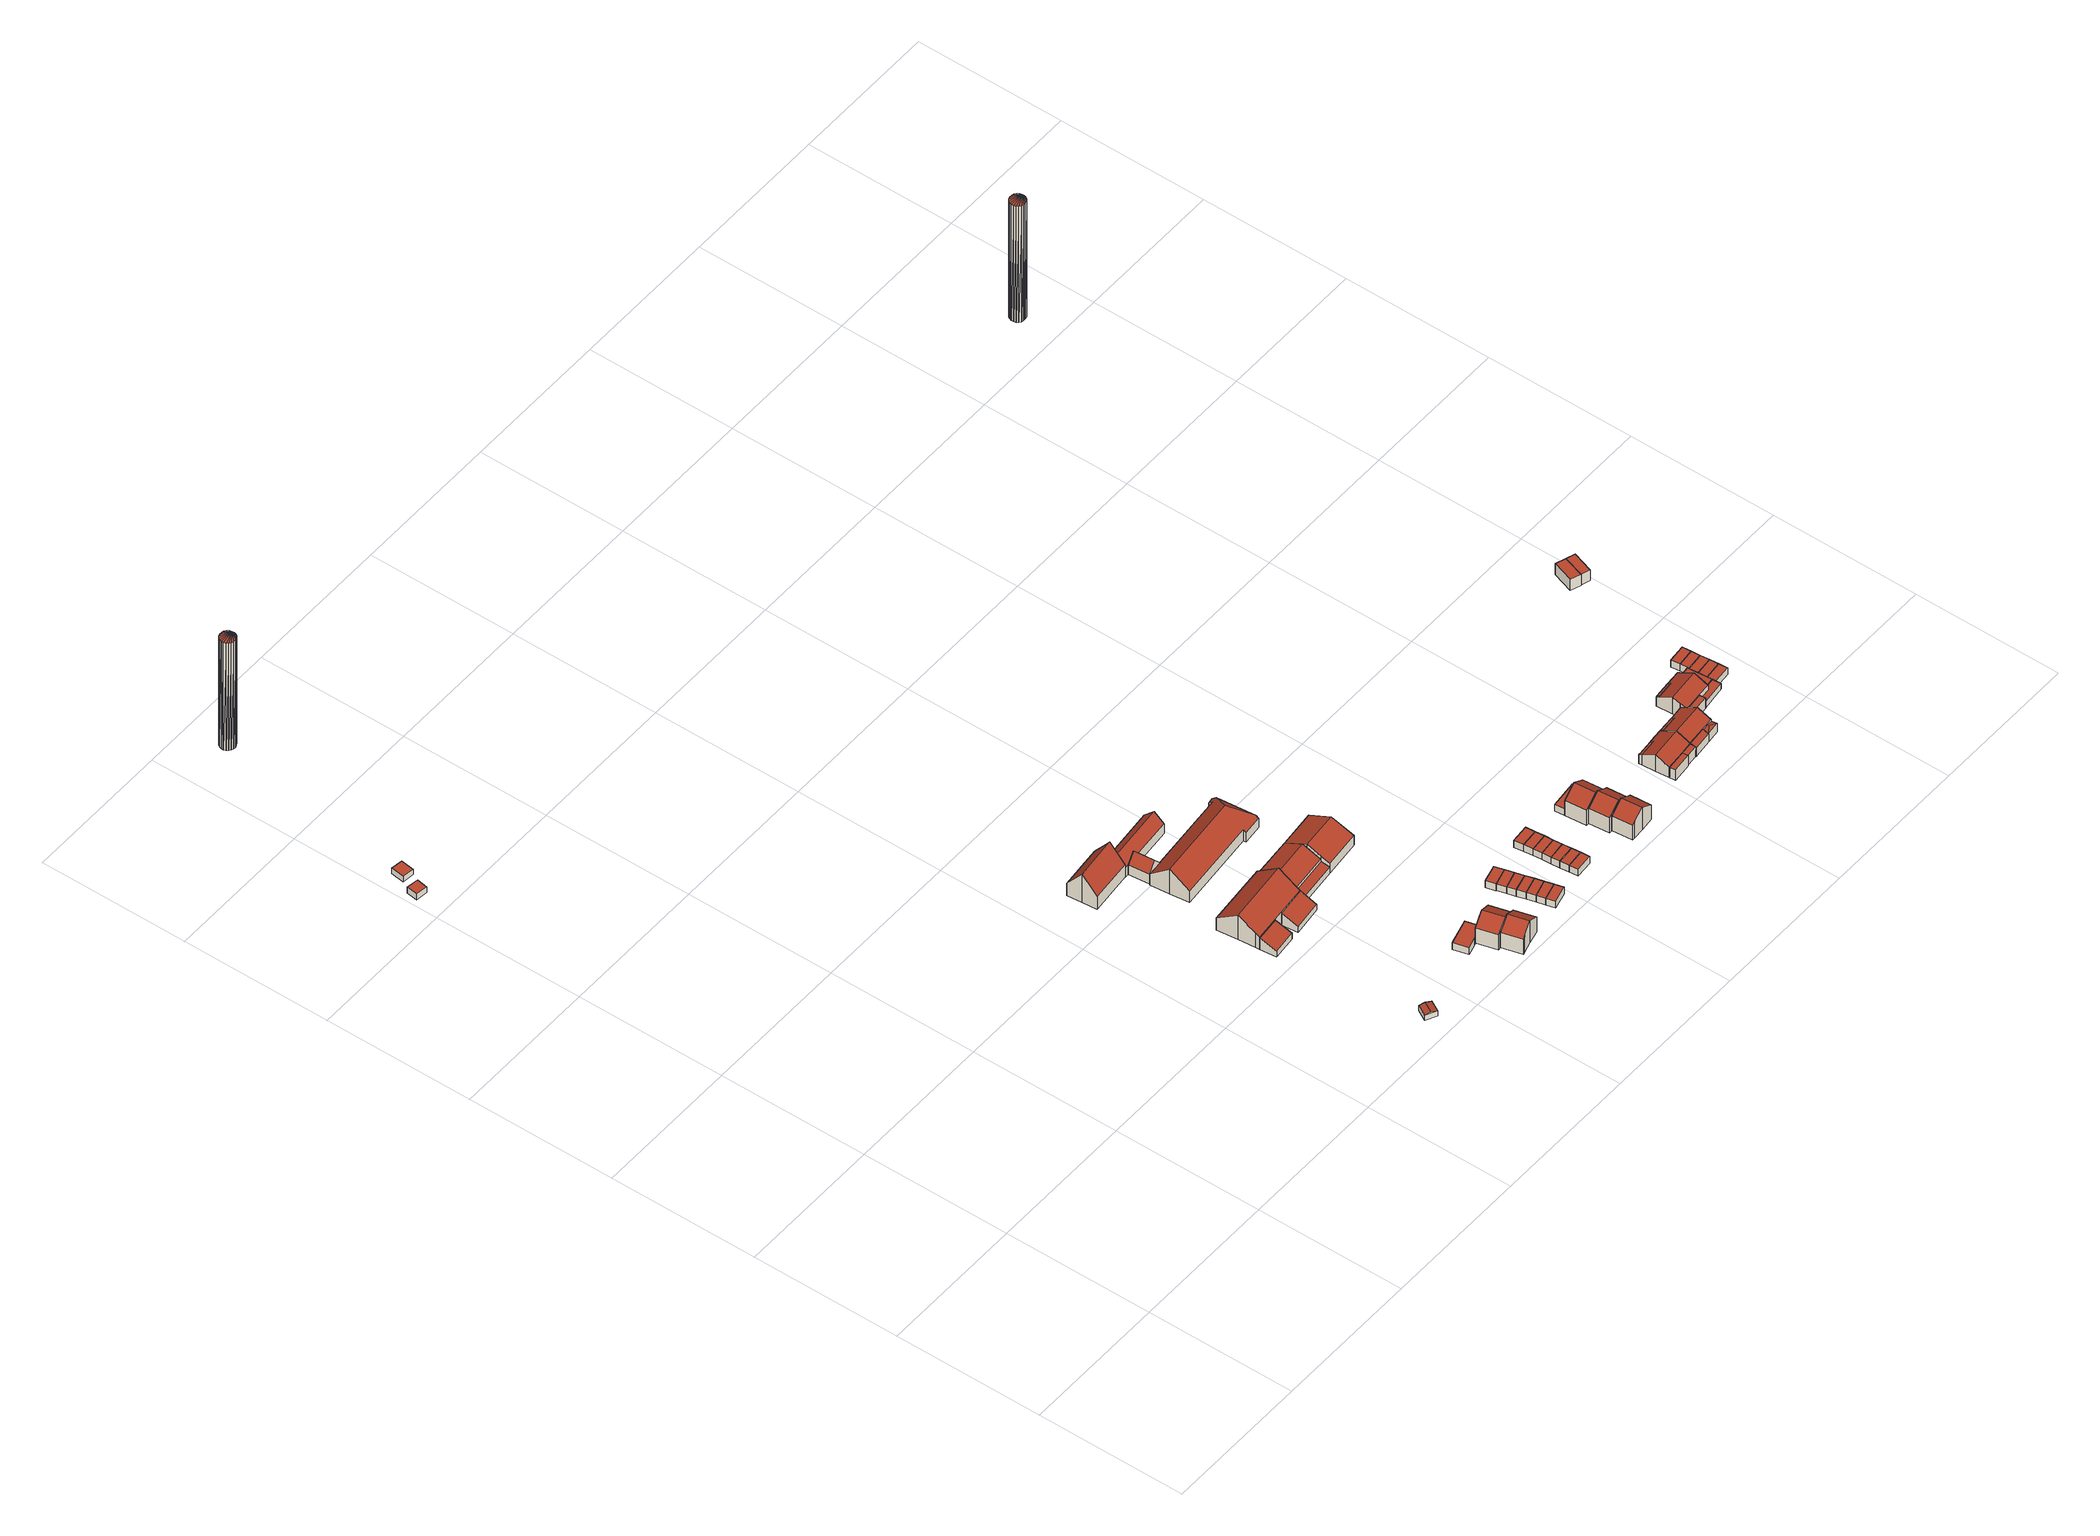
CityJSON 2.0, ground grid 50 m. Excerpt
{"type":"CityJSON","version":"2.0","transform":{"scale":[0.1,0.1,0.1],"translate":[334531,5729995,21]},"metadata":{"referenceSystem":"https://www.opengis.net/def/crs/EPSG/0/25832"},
"CityObjects":{
"building1":{"type":"Building","attributes":{"Geometrietyp2DReferenz":"3000","Gemeindeschluessel":"05170048","function":"31001_2723","roofType":"1000","measuredHeight":2.25},"address":[{"country":"Germany","locality":"Wesel","thoroughfareNumber":"1a","thoroughfareName":"Bocholter Straße"}],"geometry":[{"type":"Solid","lod":"2","boundaries":[[[[0,1,2,3]],[[4,5,1,0]],[[6,7,5,4]],[[3,2,7,6]],[[4,0,3,6]],[[1,5,7,2]]]],"semantics":{"surfaces":[{"type":"WallSurface"},{"type":"RoofSurface"},{"type":"GroundSurface"}],"values":[[0,0,0,0,1,2]]}}]},
"building2":{"type":"Building","attributes":{"Geometrietyp2DReferenz":"3000","Gemeindeschluessel":"05170048","function":"31001_1313","roofType":"1000","measuredHeight":2.2},"address":[{"country":"Germany","locality":"Wesel","thoroughfareNumber":"1a","thoroughfareName":"Bocholter Straße"}],"geometry":[{"type":"Solid","lod":"2","boundaries":[[[[8,9,10,11]],[[12,13,9,8]],[[14,15,13,12]],[[11,10,15,14]],[[12,8,11,14]],[[9,13,15,10]]]],"semantics":{"surfaces":[{"type":"WallSurface"},{"type":"RoofSurface"},{"type":"GroundSurface"}],"values":[[0,0,0,0,1,2]]}}]},
"building3":{"type":"Building","attributes":{"Geometrietyp2DReferenz":"1000","Gemeindeschluessel":"05170048","function":"51002_1251","roofType":"1000","measuredHeight":42.96},"geometry":[{"type":"Solid","lod":"2","boundaries":[[[[16,17,18]],[[17,19,18]],[[20,21,16]],[[21,17,16]],[[22,23,20]],[[23,21,20]],[[24,25,22]],[[25,23,22]],[[26,27,24]],[[27,25,24]],[[28,29,26]],[[29,27,26]],[[30,31,28]],[[31,29,28]],[[32,33,30]],[[33,31,30]],[[34,35,32]],[[35,33,32]],[[36,37,34]],[[37,35,34]],[[38,39,36]],[[39,37,36]],[[40,41,38]],[[41,39,38]],[[42,43,44]],[[44,43,40]],[[43,41,40]],[[45,42,44]],[[46,47,45]],[[47,42,45]],[[48,49,46]],[[49,47,46]],[[50,51,48]],[[51,49,48]],[[52,53,50]],[[53,51,50]],[[54,55,52]],[[55,53,52]],[[18,19,54]],[[19,55,54]],[[19,17,55]],[[17,21,55]],[[21,23,55]],[[23,25,55]],[[25,27,55]],[[27,29,55]],[[29,31,55]],[[31,33,55]],[[33,35,55]],[[35,37,55]],[[37,39,55]],[[39,41,55]],[[41,43,55]],[[43,42,55]],[[42,47,55]],[[47,49,55]],[[49,51,55]],[[51,53,55]],[[16,18,20]],[[18,54,20]],[[54,52,20]],[[52,50,20]],[[50,48,20]],[[48,46,20]],[[46,45,20]],[[45,44,20]],[[44,40,20]],[[40,38,20]],[[38,36,20]],[[36,34,20]],[[34,32,20]],[[32,30,20]],[[30,28,20]],[[28,26,20]],[[26,24,20]],[[24,22,20]]]],"semantics":{"surfaces":[{"type":"WallSurface"},{"type":"GroundSurface"},{"type":"RoofSurface"}],"values":[[0,0,0,0,0,0,0,0,0,0,0,0,0,0,0,0,0,0,0,0,0,0,0,0,0,0,0,0,0,0,0,0,0,0,0,0,0,0,0,0,1,1,1,1,1,1,1,1,1,1,1,1,1,1,1,1,1,1,2,2,2,2,2,2,2,2,2,2,2,2,2,2,2,2,2,2]]}}]},
"building4":{"type":"Building","attributes":{"Geometrietyp2DReferenz":"3000","Gemeindeschluessel":"05170048","function":"31001_1313","roofType":"3100","measuredHeight":2.56},"address":[{"country":"Germany","locality":"Wesel","thoroughfareNumber":"1","thoroughfareName":"Ginsterweg"}],"geometry":[{"type":"Solid","lod":"2","boundaries":[[[[56,57,58,59]],[[60,61,57,56]],[[62,63,61,60]],[[59,58,63,62]],[[56,64,60]],[[62,65,59]],[[59,65,64,56]],[[60,64,65,62]],[[57,61,63,58]]]],"semantics":{"surfaces":[{"type":"WallSurface"},{"type":"RoofSurface"},{"type":"GroundSurface"}],"values":[[0,0,0,0,0,0,1,1,2]]}}]},
"building5":{"type":"Building","attributes":{"Geometrietyp2DReferenz":"3000","Gemeindeschluessel":"05170048","function":"31001_2720","roofType":"2100","measuredHeight":4.67},"address":[{"country":"Germany","locality":"Wesel","thoroughfareNumber":"5","thoroughfareName":"Bocholter Straße"}],"geometry":[{"type":"Solid","lod":"2","boundaries":[[[[66,67,68,69]],[[70,71,67,66]],[[72,73,71,70]],[[69,68,73,72]],[[70,66,69,72]],[[67,71,73,68]]]],"semantics":{"surfaces":[{"type":"WallSurface"},{"type":"RoofSurface"},{"type":"GroundSurface"}],"values":[[0,0,0,0,1,2]]}}]},
"building6":{"type":"Building","attributes":{"name":"Schmitthaushof","Geometrietyp2DReferenz":"3000","Gemeindeschluessel":"05170048","function":"31001_1210","roofType":"3100","measuredHeight":11.22},"address":[{"country":"Germany","locality":"Wesel","thoroughfareNumber":"5","thoroughfareName":"Bocholter Straße"}],"geometry":[{"type":"Solid","lod":"2","boundaries":[[[[74,75,76,77]],[[78,79,75,74]],[[80,81,79,78]],[[82,83,81,80]],[[84,85,83,82]],[[86,87,85,84]],[[88,89,87,86]],[[77,76,89,88]],[[84,82,80,78,74,86]],[[77,88,86,74]],[[75,79,81,83,85,87,89,76]]]],"semantics":{"surfaces":[{"type":"WallSurface"},{"type":"RoofSurface"},{"type":"GroundSurface"}],"values":[[0,0,0,0,0,0,0,0,1,1,2]]}}]},
"building7":{"type":"Building","attributes":{"Geometrietyp2DReferenz":"3000","Gemeindeschluessel":"05170048","function":"31001_2720","roofType":"3100","measuredHeight":9.7},"address":[{"country":"Germany","locality":"Wesel","thoroughfareNumber":"5","thoroughfareName":"Bocholter Straße"}],"geometry":[{"type":"Solid","lod":"2","boundaries":[[[[90,91,92,93]],[[94,95,91,90]],[[96,97,95,94]],[[98,99,97,96]],[[100,101,99,98]],[[102,103,101,100]],[[104,105,103,102]],[[106,107,105,104]],[[108,109,107,106]],[[93,92,109,108]],[[96,94,90,93,108,106,104,98]],[[102,100,98,104]],[[91,95,97,99,101,103,105,107,109,92]]]],"semantics":{"surfaces":[{"type":"WallSurface"},{"type":"RoofSurface"},{"type":"GroundSurface"}],"values":[[0,0,0,0,0,0,0,0,0,0,1,1,2]]}}]},
"building8":{"type":"Building","attributes":{"Geometrietyp2DReferenz":"3000","Gemeindeschluessel":"05170048","function":"31001_2720","roofType":"3100","measuredHeight":6.93},"address":[{"country":"Germany","locality":"Wesel","thoroughfareNumber":"5","thoroughfareName":"Bocholter Straße"}],"geometry":[{"type":"Solid","lod":"2","boundaries":[[[[110,111,112,113]],[[114,115,111,110]],[[116,117,115,114]],[[113,112,117,116]],[[110,118,114]],[[116,119,113]],[[113,119,118,110]],[[114,118,119,116]],[[111,115,117,112]]]],"semantics":{"surfaces":[{"type":"WallSurface"},{"type":"RoofSurface"},{"type":"GroundSurface"}],"values":[[0,0,0,0,0,0,1,1,2]]}}]},
"building9":{"type":"Building","attributes":{"Geometrietyp2DReferenz":"3000","Gemeindeschluessel":"05170048","function":"31001_2463","roofType":"1000","measuredHeight":2.71},"address":[{"country":"Germany","locality":"Wesel","thoroughfareNumber":"2","thoroughfareName":"Ginsterweg"}],"geometry":[{"type":"Solid","lod":"2","boundaries":[[[[120,121,122,123]],[[124,125,121,120]],[[126,127,125,124]],[[128,129,127,126]],[[130,131,129,128]],[[123,122,131,130]],[[128,126,124,120,123,130]],[[121,125,127,129,131,122]]]],"semantics":{"surfaces":[{"type":"WallSurface"},{"type":"RoofSurface"},{"type":"GroundSurface"}],"values":[[0,0,0,0,0,0,1,2]]}}]},
"building10":{"type":"Building","attributes":{"Geometrietyp2DReferenz":"3000","Gemeindeschluessel":"05170048","function":"31001_2720","roofType":"3100","measuredHeight":6.93},"address":[{"country":"Germany","locality":"Wesel","thoroughfareNumber":"5","thoroughfareName":"Bocholter Straße"}],"geometry":[{"type":"Solid","lod":"2","boundaries":[[[[132,133,134,116]],[[135,136,133,132]],[[137,138,136,135]],[[139,140,138,137]],[[141,142,140,139]],[[143,144,142,141]],[[113,145,144,143]],[[116,134,145,113]],[[139,137,135,141]],[[132,116,113,143,141,135]],[[133,136,138,140,142,144,145,134]]]],"semantics":{"surfaces":[{"type":"WallSurface"},{"type":"RoofSurface"},{"type":"GroundSurface"}],"values":[[0,0,0,0,0,0,0,0,1,1,2]]}}]},
"building11":{"type":"Building","attributes":{"Geometrietyp2DReferenz":"3000","Gemeindeschluessel":"05170048","function":"31001_1010","roofType":"3100","measuredHeight":8.86},"address":[{"country":"Germany","locality":"Wesel","thoroughfareNumber":"2","thoroughfareName":"Ginsterweg"}],"geometry":[{"type":"Solid","lod":"2","boundaries":[[[[146,147,148,149]],[[150,151,147,146]],[[152,153,151,150]],[[154,155,153,152]],[[156,157,155,154]],[[158,159,157,156]],[[160,161,159,158]],[[149,148,161,160]],[[154,152,150,146,149,156]],[[160,158,156,149]],[[147,151,153,155,157,159,161,148]]]],"semantics":{"surfaces":[{"type":"WallSurface"},{"type":"RoofSurface"},{"type":"GroundSurface"}],"values":[[0,0,0,0,0,0,0,0,1,1,2]]}}]},
"building12":{"type":"Building","attributes":{"Geometrietyp2DReferenz":"3000","Gemeindeschluessel":"05170048","function":"31001_1010","roofType":"3100","measuredHeight":8.88},"address":[{"country":"Germany","locality":"Wesel","thoroughfareNumber":"4","thoroughfareName":"Ginsterweg"}],"geometry":[{"type":"Solid","lod":"2","boundaries":[[[[162,163,164,165]],[[166,167,163,162]],[[168,147,167,166]],[[169,170,147,168]],[[171,161,170,169]],[[172,173,161,171]],[[174,175,173,172]],[[165,164,175,174]],[[168,166,162,165,169]],[[174,172,171,169,165]],[[163,167,147,170,161,173,175,164]]]],"semantics":{"surfaces":[{"type":"WallSurface"},{"type":"RoofSurface"},{"type":"GroundSurface"}],"values":[[0,0,0,0,0,0,0,0,1,1,2]]}}]},
"building13":{"type":"Building","attributes":{"Geometrietyp2DReferenz":"3000","Gemeindeschluessel":"05170048","function":"31001_2720","roofType":"5000","measuredHeight":9.81},"address":[{"country":"Germany","locality":"Wesel","thoroughfareNumber":"5","thoroughfareName":"Bocholter Straße"}],"geometry":[{"type":"Solid","lod":"2","boundaries":[[[[176,177,178,179]],[[180,181,177,176]],[[182,183,181,180]],[[184,185,183,182]],[[186,187,185,184]],[[188,189,187,186]],[[190,191,189,188]],[[192,193,191,190]],[[194,195,193,192]],[[196,197,195,194]],[[198,199,197,196]],[[179,178,199,198]],[[188,186,184,182,180,176,200]],[[176,179,200]],[[179,198,196,194,192,190,188,200]],[[177,181,183,185,187,189,191,193,195,197,199,178]]]],"semantics":{"surfaces":[{"type":"WallSurface"},{"type":"RoofSurface"},{"type":"GroundSurface"}],"values":[[0,0,0,0,0,0,0,0,0,0,0,0,1,1,1,2]]}}]},
"building14":{"type":"Building","attributes":{"Geometrietyp2DReferenz":"3000","Gemeindeschluessel":"05170048","function":"31001_2720","roofType":"3100","measuredHeight":6.54},"address":[{"country":"Germany","locality":"Wesel","thoroughfareNumber":"5","thoroughfareName":"Bocholter Straße"}],"geometry":[{"type":"Solid","lod":"2","boundaries":[[[[201,202,203,204]],[[205,206,202,201]],[[207,208,206,205]],[[204,203,208,207]],[[201,209,205]],[[207,210,204]],[[204,210,209,201]],[[205,209,210,207]],[[202,206,208,203]]]],"semantics":{"surfaces":[{"type":"WallSurface"},{"type":"RoofSurface"},{"type":"GroundSurface"}],"values":[[0,0,0,0,0,0,1,1,2]]}}]},
"building15":{"type":"Building","attributes":{"Gemeindeschluessel":"05170048","Geometrietyp2DReferenz":"3000","function":"31001_2720"},"address":[{"country":"Germany","locality":"Wesel","thoroughfareNumber":"5","thoroughfareName":"Bocholter Straße"}],"children":["building15-1","building15-2","building15-3"]},
"building15-1":{"type":"BuildingPart","attributes":{"roofType":"3100","measuredHeight":7.31},"parents":["building15"],"geometry":[{"type":"MultiSurface","lod":"2","boundaries":[[[211,212,213,214]],[[207,215,212,211]],[[216,217,215,207]],[[218,219,217,216]],[[220,221,219,218]],[[222,223,221,220]],[[214,222,220,218,211]],[[216,207,211,218]],[[213,212,215,217,219,221,223]],[[222,214,224,225]],[[213,223,225,224]]],"semantics":{"surfaces":[{"type":"WallSurface"},{"type":"RoofSurface"},{"type":"GroundSurface"},{"type":"ClosureSurface"}],"values":[0,0,0,0,0,0,1,1,2,0,3]}}]},
"building15-2":{"type":"BuildingPart","attributes":{"roofType":"2100","measuredHeight":4.94},"parents":["building15"],"geometry":[{"type":"MultiSurface","lod":"2","boundaries":[[[226,227,228,229]],[[230,231,227,226]],[[232,233,234,235]],[[236,237,233,232]],[[229,228,237,236]],[[232,235,230,226,229,236]],[[227,231,234,233,237,228]],[[230,235,238,239]],[[234,231,239,238]]],"semantics":{"surfaces":[{"type":"WallSurface"},{"type":"RoofSurface"},{"type":"GroundSurface"},{"type":"ClosureSurface"}],"values":[0,0,0,0,0,1,2,0,3]}}]},
"building15-3":{"type":"BuildingPart","attributes":{"roofType":"2100","measuredHeight":3.22},"parents":["building15"],"geometry":[{"type":"Solid","lod":"2","boundaries":[[[[240,241,231,239]],[[224,213,241,240]],[[242,233,223,225]],[[238,234,233,242]],[[225,224,240,239,238,242]],[[231,241,213,223,233,234]],[[238,239,231,234]],[[224,225,223,213]]]],"semantics":{"surfaces":[{"type":"WallSurface"},{"type":"RoofSurface"},{"type":"GroundSurface"},{"type":"ClosureSurface"}],"values":[[0,0,0,0,1,2,3,3]]}}]},
"building16":{"type":"Building","attributes":{"Geometrietyp2DReferenz":"3000","Gemeindeschluessel":"05170048","function":"31001_2463","roofType":"1000","measuredHeight":2.75},"geometry":[{"type":"Solid","lod":"2","boundaries":[[[[243,244,245,246]],[[247,248,244,243]],[[249,250,248,247]],[[246,245,250,249]],[[247,243,246,249]],[[244,248,250,245]]]],"semantics":{"surfaces":[{"type":"WallSurface"},{"type":"RoofSurface"},{"type":"GroundSurface"}],"values":[[0,0,0,0,1,2]]}}]},
"building17":{"type":"Building","attributes":{"Geometrietyp2DReferenz":"3000","Gemeindeschluessel":"05170048","function":"31001_2463","roofType":"1000","measuredHeight":2.74},"geometry":[{"type":"Solid","lod":"2","boundaries":[[[[243,244,251,252]],[[246,245,244,243]],[[253,254,245,246]],[[252,251,254,253]],[[246,243,252,253]],[[244,245,254,251]]]],"semantics":{"surfaces":[{"type":"WallSurface"},{"type":"RoofSurface"},{"type":"GroundSurface"}],"values":[[0,0,0,0,1,2]]}}]},
"building18":{"type":"Building","attributes":{"Geometrietyp2DReferenz":"3000","Gemeindeschluessel":"05170048","function":"31001_2463","roofType":"1000","measuredHeight":2.73},"geometry":[{"type":"Solid","lod":"2","boundaries":[[[[255,256,257,258]],[[252,251,256,255]],[[253,254,251,252]],[[258,257,254,253]],[[252,255,258,253]],[[256,251,254,257]]]],"semantics":{"surfaces":[{"type":"WallSurface"},{"type":"RoofSurface"},{"type":"GroundSurface"}],"values":[[0,0,0,0,1,2]]}}]},
"building19":{"type":"Building","attributes":{"Geometrietyp2DReferenz":"3000","Gemeindeschluessel":"05170048","function":"31001_2463","roofType":"1000","measuredHeight":2.71},"geometry":[{"type":"Solid","lod":"2","boundaries":[[[[255,256,259,260]],[[258,257,256,255]],[[261,262,257,258]],[[260,259,262,261]],[[258,255,260,261]],[[256,257,262,259]]]],"semantics":{"surfaces":[{"type":"WallSurface"},{"type":"RoofSurface"},{"type":"GroundSurface"}],"values":[[0,0,0,0,1,2]]}}]},
"building20":{"type":"Building","attributes":{"Geometrietyp2DReferenz":"3000","Gemeindeschluessel":"05170048","function":"31001_2463","roofType":"1000","measuredHeight":2.73},"geometry":[{"type":"Solid","lod":"2","boundaries":[[[[260,259,263,264]],[[261,262,259,260]],[[265,266,262,261]],[[264,263,266,265]],[[261,260,264,265]],[[259,262,266,263]]]],"semantics":{"surfaces":[{"type":"WallSurface"},{"type":"RoofSurface"},{"type":"GroundSurface"}],"values":[[0,0,0,0,1,2]]}}]},
"building21":{"type":"Building","attributes":{"Geometrietyp2DReferenz":"3000","Gemeindeschluessel":"05170048","function":"31001_2463","roofType":"1000","measuredHeight":2.73},"geometry":[{"type":"Solid","lod":"2","boundaries":[[[[264,263,267,268]],[[265,266,263,264]],[[269,270,266,265]],[[268,267,270,269]],[[265,264,268,269]],[[263,266,270,267]]]],"semantics":{"surfaces":[{"type":"WallSurface"},{"type":"RoofSurface"},{"type":"GroundSurface"}],"values":[[0,0,0,0,1,2]]}}]},
"building22":{"type":"Building","attributes":{"Geometrietyp2DReferenz":"3000","Gemeindeschluessel":"05170048","function":"31001_2463","roofType":"1000","measuredHeight":2.82},"geometry":[{"type":"Solid","lod":"2","boundaries":[[[[271,272,273,274]],[[268,275,272,271]],[[269,276,275,268]],[[274,273,276,269]],[[268,271,274,269]],[[272,275,276,273]]]],"semantics":{"surfaces":[{"type":"WallSurface"},{"type":"RoofSurface"},{"type":"GroundSurface"}],"values":[[0,0,0,0,1,2]]}}]},
"building23":{"type":"Building","attributes":{"Geometrietyp2DReferenz":"3000","Gemeindeschluessel":"05170048","function":"31001_2463","roofType":"1000","measuredHeight":2.68},"geometry":[{"type":"Solid","lod":"2","boundaries":[[[[277,278,279,280]],[[281,282,278,277]],[[283,284,282,281]],[[285,286,284,283]],[[280,279,286,285]],[[283,281,277,280,285]],[[278,282,284,286,279]]]],"semantics":{"surfaces":[{"type":"WallSurface"},{"type":"RoofSurface"},{"type":"GroundSurface"}],"values":[[0,0,0,0,0,1,2]]}}]},
"building24":{"type":"Building","attributes":{"Geometrietyp2DReferenz":"3000","Gemeindeschluessel":"05170048","function":"31001_2463","roofType":"1000","measuredHeight":2.71},"geometry":[{"type":"Solid","lod":"2","boundaries":[[[[280,279,287,288]],[[285,286,279,280]],[[289,290,286,285]],[[288,287,290,289]],[[285,280,288,289]],[[279,286,290,287]]]],"semantics":{"surfaces":[{"type":"WallSurface"},{"type":"RoofSurface"},{"type":"GroundSurface"}],"values":[[0,0,0,0,1,2]]}}]},
"building25":{"type":"Building","attributes":{"Geometrietyp2DReferenz":"3000","Gemeindeschluessel":"05170048","function":"31001_2463","roofType":"1000","measuredHeight":2.69},"geometry":[{"type":"Solid","lod":"2","boundaries":[[[[291,292,293,294]],[[288,287,292,291]],[[289,290,287,288]],[[295,296,290,289]],[[294,293,296,295]],[[289,288,291,294,295]],[[292,287,290,296,293]]]],"semantics":{"surfaces":[{"type":"WallSurface"},{"type":"RoofSurface"},{"type":"GroundSurface"}],"values":[[0,0,0,0,0,1,2]]}}]},
"building26":{"type":"Building","attributes":{"Geometrietyp2DReferenz":"3000","Gemeindeschluessel":"05170048","function":"31001_2463","roofType":"1000","measuredHeight":2.68},"geometry":[{"type":"Solid","lod":"2","boundaries":[[[[294,293,297,298]],[[295,296,293,294]],[[299,300,296,295]],[[298,297,300,299]],[[295,294,298,299]],[[293,296,300,297]]]],"semantics":{"surfaces":[{"type":"WallSurface"},{"type":"RoofSurface"},{"type":"GroundSurface"}],"values":[[0,0,0,0,1,2]]}}]},
"building27":{"type":"Building","attributes":{"Geometrietyp2DReferenz":"3000","Gemeindeschluessel":"05170048","function":"31001_2463","roofType":"1000","measuredHeight":2.68},"geometry":[{"type":"Solid","lod":"2","boundaries":[[[[298,297,301,302]],[[299,300,297,298]],[[303,304,300,299]],[[302,301,304,303]],[[299,298,302,303]],[[297,300,304,301]]]],"semantics":{"surfaces":[{"type":"WallSurface"},{"type":"RoofSurface"},{"type":"GroundSurface"}],"values":[[0,0,0,0,1,2]]}}]},
"building28":{"type":"Building","attributes":{"Geometrietyp2DReferenz":"3000","Gemeindeschluessel":"05170048","function":"31001_2463","roofType":"1000","measuredHeight":2.68},"geometry":[{"type":"Solid","lod":"2","boundaries":[[[[302,301,305,306]],[[303,304,301,302]],[[307,308,304,303]],[[306,305,308,307]],[[303,302,306,307]],[[301,304,308,305]]]],"semantics":{"surfaces":[{"type":"WallSurface"},{"type":"RoofSurface"},{"type":"GroundSurface"}],"values":[[0,0,0,0,1,2]]}}]},
"building29":{"type":"Building","attributes":{"Geometrietyp2DReferenz":"3000","Gemeindeschluessel":"05170048","function":"31001_2463","roofType":"1000","measuredHeight":2.78},"geometry":[{"type":"Solid","lod":"2","boundaries":[[[[306,309,310,311]],[[307,312,309,306]],[[313,314,312,307]],[[311,310,314,313]],[[307,306,311,313]],[[309,312,314,310]]]],"semantics":{"surfaces":[{"type":"WallSurface"},{"type":"RoofSurface"},{"type":"GroundSurface"}],"values":[[0,0,0,0,1,2]]}}]},
"building30":{"type":"Building","attributes":{"Geometrietyp2DReferenz":"3000","Gemeindeschluessel":"05170048","function":"31001_1010","roofType":"3100","measuredHeight":8.95},"address":[{"country":"Germany","locality":"Wesel","thoroughfareNumber":"5","thoroughfareName":"Lorbeerweg"}],"geometry":[{"type":"Solid","lod":"2","boundaries":[[[[315,316,317,318]],[[319,320,316,315]],[[321,322,320,319]],[[323,324,322,321]],[[325,326,324,323]],[[327,328,326,325]],[[329,330,328,327]],[[318,317,330,329]],[[321,319,315,318,323]],[[329,327,325,323,318]],[[316,320,322,324,326,328,330,317]]]],"semantics":{"surfaces":[{"type":"WallSurface"},{"type":"RoofSurface"},{"type":"GroundSurface"}],"values":[[0,0,0,0,0,0,0,0,1,1,2]]}}]},
"building31":{"type":"Building","attributes":{"Geometrietyp2DReferenz":"3000","Gemeindeschluessel":"05170048","function":"31001_1010","roofType":"3100","measuredHeight":8.99},"address":[{"country":"Germany","locality":"Wesel","thoroughfareNumber":"3","thoroughfareName":"Lorbeerweg"}],"geometry":[{"type":"Solid","lod":"2","boundaries":[[[[331,332,333,334]],[[335,336,332,331]],[[337,338,336,335]],[[339,340,338,337]],[[341,342,340,339]],[[343,344,342,341]],[[345,346,344,343]],[[334,333,346,345]],[[337,335,331,334,339]],[[345,343,341,339,334]],[[332,336,338,340,342,344,346,333]]]],"semantics":{"surfaces":[{"type":"WallSurface"},{"type":"RoofSurface"},{"type":"GroundSurface"}],"values":[[0,0,0,0,0,0,0,0,1,1,2]]}}]},
"building32":{"type":"Building","attributes":{"Geometrietyp2DReferenz":"3000","Gemeindeschluessel":"05170048","function":"31001_1010","roofType":"3100","measuredHeight":8.99},"address":[{"country":"Germany","locality":"Wesel","thoroughfareNumber":"1","thoroughfareName":"Lorbeerweg"}],"geometry":[{"type":"Solid","lod":"2","boundaries":[[[[347,338,348,349]],[[350,351,338,347]],[[352,353,351,350]],[[354,355,353,352]],[[356,357,355,354]],[[358,359,357,356]],[[360,342,359,358]],[[349,348,342,360]],[[352,350,347,349,354]],[[360,358,356,354,349]],[[338,351,353,355,357,359,342,348]]]],"semantics":{"surfaces":[{"type":"WallSurface"},{"type":"RoofSurface"},{"type":"GroundSurface"}],"values":[[0,0,0,0,0,0,0,0,1,1,2]]}}]},
"building33":{"type":"Building","attributes":{"Geometrietyp2DReferenz":"3000","Gemeindeschluessel":"05170048","function":"31001_2463","roofType":"1000","measuredHeight":2.58},"address":[{"country":"Germany","locality":"Wesel","thoroughfareNumber":"1","thoroughfareName":"Lorbeerweg"}],"geometry":[{"type":"Solid","lod":"2","boundaries":[[[[361,362,353,363]],[[364,365,362,361]],[[366,357,365,364]],[[363,353,357,366]],[[366,364,361,363]],[[362,365,357,353]]]],"semantics":{"surfaces":[{"type":"WallSurface"},{"type":"RoofSurface"},{"type":"GroundSurface"}],"values":[[0,0,0,0,1,2]]}}]},
"building34":{"type":"Building","attributes":{"Gemeindeschluessel":"05170048","Geometrietyp2DReferenz":"3000","function":"31001_1010"},"address":[{"country":"Germany","locality":"Wesel","thoroughfareNumber":"2","thoroughfareName":"Lorbeerweg"}],"children":["building34-1","building34-2","building34-3","building34-4"]},
"building34-1":{"type":"BuildingPart","attributes":{"roofType":"3100","measuredHeight":6.48},"parents":["building34"],"geometry":[{"type":"MultiSurface","lod":"2","boundaries":[[[367,368,369,370]],[[371,372,368,367]],[[373,374,372,371]],[[375,376,374,373]],[[377,378,379,380]],[[381,382,378,377]],[[383,384,382,381]],[[385,386,384,383]],[[370,387,388,385,383,381,367]],[[377,380,389,390,375,373,371,367,381]],[[369,368,372,374,376,391,392,379,378,382,384,386,393,394]],[[370,369,394,387]],[[390,395,396,375]],[[396,395,391,376]],[[390,389,397,395]],[[395,397,392,391]],[[389,380,398,397]],[[397,398,379,392]],[[399,400,393,386]],[[388,400,399,385]],[[400,401,394,393]],[[388,387,401,400]]],"semantics":{"surfaces":[{"type":"WallSurface"},{"type":"RoofSurface"},{"type":"GroundSurface"},{"type":"ClosureSurface"}],"values":[0,0,0,0,0,0,0,0,1,1,2,3,0,3,0,3,0,3,0,3,0,3]}}]},
"building34-2":{"type":"BuildingPart","attributes":{"roofType":"1000","measuredHeight":4.08},"parents":["building34"],"geometry":[{"type":"MultiSurface","lod":"2","boundaries":[[[402,403,404,405]],[[370,369,403,402]],[[405,387,370,402]],[[394,404,403,369]],[[387,394,369,370]],[[401,406,404,394]],[[387,405,406,401]]],"semantics":{"surfaces":[{"type":"WallSurface"},{"type":"RoofSurface"},{"type":"GroundSurface"},{"type":"ClosureSurface"}],"values":[0,0,1,2,3,0,3]}}]},
"building34-3":{"type":"BuildingPart","attributes":{"roofType":"1000","measuredHeight":3.52},"address":[{"country":"Germany","locality":"Wesel","thoroughfareNumber":"2","thoroughfareName":"Lorbeerweg"}],"parents":["building34"],"geometry":[{"type":"Solid","lod":"2","boundaries":[[[[398,379,376,396]],[[395,397,398,396]],[[392,391,376,379]],[[398,397,392,379]],[[397,395,391,392]],[[395,396,376,391]]]],"semantics":{"surfaces":[{"type":"WallSurface"},{"type":"RoofSurface"},{"type":"GroundSurface"},{"type":"ClosureSurface"}],"values":[[0,1,2,3,3,3]]}}]},
"building34-4":{"type":"BuildingPart","attributes":{"roofType":"1000","measuredHeight":3.88},"address":[{"country":"Germany","locality":"Wesel","thoroughfareNumber":"2","thoroughfareName":"Lorbeerweg"}],"parents":["building34"],"geometry":[{"type":"MultiSurface","lod":"2","boundaries":[[[405,406,399,407]],[[407,388,387,405]],[[400,399,406,401]],[[400,401,387,388]],[[407,385,388]],[[399,400,388,385]],[[401,406,405,387]]],"semantics":{"surfaces":[{"type":"WallSurface"},{"type":"RoofSurface"},{"type":"GroundSurface"},{"type":"ClosureSurface"}],"values":[0,1,2,3,0,3,3]}}]},
"building35":{"type":"Building","attributes":{"Gemeindeschluessel":"05170048","Geometrietyp2DReferenz":"3000","function":"31001_1010"},"address":[{"country":"Germany","locality":"Wesel","thoroughfareNumber":"4","thoroughfareName":"Lorbeerweg"}],"children":["building35-1","building35-2","building35-3"]},
"building35-1":{"type":"BuildingPart","attributes":{"roofType":"3100","measuredHeight":6.4},"parents":["building35"],"geometry":[{"type":"MultiSurface","lod":"2","boundaries":[[[381,408,409,410]],[[411,412,408,381]],[[413,414,412,411]],[[415,416,417,418]],[[419,420,416,415]],[[421,422,420,419]],[[423,424,422,421]],[[425,426,424,423]],[[427,428,426,425]],[[429,430,428,427]],[[410,429,427,425,381]],[[423,421,419,415,418,431,432,413,411,381,425]],[[409,408,412,414,433,434,417,416,420,422,424,426,428,430]],[[429,410,409,430]],[[432,435,436]],[[436,435,433,414,413]],[[432,431,437,435]],[[434,433,435,437]],[[431,418,437]],[[437,418,417,434]]],"semantics":{"surfaces":[{"type":"WallSurface"},{"type":"RoofSurface"},{"type":"GroundSurface"},{"type":"ClosureSurface"}],"values":[0,0,0,0,0,0,0,0,0,0,1,1,2,3,0,3,0,3,0,3]}}]},
"building35-2":{"type":"BuildingPart","attributes":{"roofType":"2100","measuredHeight":4.24},"parents":["building35"],"geometry":[{"type":"MultiSurface","lod":"2","boundaries":[[[438,439,430,440]],[[441,442,439,438]],[[443,409,442,441]],[[438,440,443,441]],[[430,439,442,409]],[[443,440,429,410]],[[430,409,410,429]]],"semantics":{"surfaces":[{"type":"WallSurface"},{"type":"RoofSurface"},{"type":"GroundSurface"},{"type":"ClosureSurface"}],"values":[0,0,0,1,2,0,3]}}]},
"building35-3":{"type":"BuildingPart","attributes":{"roofType":"1000","measuredHeight":3.52},"address":[{"country":"Germany","locality":"Wesel","thoroughfareNumber":"4","thoroughfareName":"Lorbeerweg"}],"parents":["building35"],"geometry":[{"type":"MultiSurface","lod":"2","boundaries":[[[418,417,414,413]],[[435,437,418,413]],[[434,433,414,417]],[[418,437,434,417]],[[437,435,433,434]],[[435,436,413,414,433]]],"semantics":{"surfaces":[{"type":"WallSurface"},{"type":"RoofSurface"},{"type":"GroundSurface"},{"type":"ClosureSurface"}],"values":[0,1,2,3,3,3]}}]},
"building36":{"type":"Building","attributes":{"Geometrietyp2DReferenz":"3000","Gemeindeschluessel":"05170048","function":"51009_1610","roofType":"5000","measuredHeight":3.81},"geometry":[{"type":"Solid","lod":"2","boundaries":[[[[444,445,446,447]],[[448,449,445,444]],[[450,451,449,448]],[[447,446,451,450]],[[444,452,448]],[[450,453,447]],[[447,453,452,444]],[[448,452,453,450]],[[445,449,451,446]]]],"semantics":{"surfaces":[{"type":"WallSurface"},{"type":"RoofSurface"},{"type":"GroundSurface"}],"values":[[0,0,0,0,1,0,1,1,2]]}}]},
"building37":{"type":"Building","attributes":{"Gemeindeschluessel":"05170048","Geometrietyp2DReferenz":"3000","function":"31001_1010"},"address":[{"country":"Germany","locality":"Wesel","thoroughfareNumber":"6","thoroughfareName":"Lorbeerweg"}],"children":["building37-1","building37-2","building37-3"]},
"building37-1":{"type":"BuildingPart","attributes":{"roofType":"3100","measuredHeight":6.63},"parents":["building37"],"geometry":[{"type":"MultiSurface","lod":"2","boundaries":[[[454,455,456,457]],[[458,459,455,454]],[[460,461,459,458]],[[462,463,461,460]],[[464,465,463,462]],[[466,467,468,469]],[[470,471,467,466]],[[472,473,471,470]],[[474,475,473,472]],[[476,477,475,474]],[[478,479,477,476]],[[458,454,457,478,476,474,472,460]],[[470,466,469,480,481,464,462,460,472]],[[456,455,459,461,463,465,482,483,468,467,471,473,475,477,479]],[[457,456,479,478]],[[484,485,482,465]],[[481,486,487]],[[487,486,485,484,464]],[[485,488,483,482]],[[481,480,489,486]],[[488,485,486,489]],[[488,490,468,483]],[[480,469,489]],[[489,469,490,488]]],"semantics":{"surfaces":[{"type":"WallSurface"},{"type":"RoofSurface"},{"type":"GroundSurface"},{"type":"ClosureSurface"}],"values":[0,0,0,0,0,0,0,0,0,0,0,1,1,2,3,0,0,3,0,0,3,0,0,3]}}]},
"building37-2":{"type":"BuildingPart","attributes":{"roofType":"1000","measuredHeight":4.21},"parents":["building37"],"geometry":[{"type":"Solid","lod":"2","boundaries":[[[[457,456,491,492]],[[493,494,479,478]],[[495,496,494,493]],[[492,491,496,495]],[[493,478,457,492,495]],[[456,479,494,496,491]],[[478,479,456,457]]]],"semantics":{"surfaces":[{"type":"WallSurface"},{"type":"RoofSurface"},{"type":"GroundSurface"},{"type":"ClosureSurface"}],"values":[[0,0,0,0,1,2,3]]}}]},
"building37-3":{"type":"BuildingPart","attributes":{"roofType":"1000","measuredHeight":3.52},"address":[{"country":"Germany","locality":"Wesel","thoroughfareNumber":"6","thoroughfareName":"Lorbeerweg"}],"parents":["building37"],"geometry":[{"type":"MultiSurface","lod":"2","boundaries":[[[469,490,484,497]],[[486,489,469,497]],[[488,485,484,490]],[[469,489,488,490]],[[489,486,485,488]],[[497,464,487]],[[486,487,464,484,485]]],"semantics":{"surfaces":[{"type":"WallSurface"},{"type":"RoofSurface"},{"type":"GroundSurface"},{"type":"ClosureSurface"}],"values":[0,1,2,3,3,0,3]}}]},
"building38":{"type":"Building","attributes":{"Geometrietyp2DReferenz":"3000","Gemeindeschluessel":"05170048","function":"51009_1610","roofType":"1000","measuredHeight":2.31},"geometry":[{"type":"Solid","lod":"2","boundaries":[[[[498,499,500,501]],[[502,503,499,498]],[[504,505,503,502]],[[506,507,505,504]],[[508,509,507,506]],[[510,511,509,508]],[[501,500,511,510]],[[508,506,504,502,498,501,510]],[[499,503,505,507,509,511,500]]]],"semantics":{"surfaces":[{"type":"WallSurface"},{"type":"RoofSurface"},{"type":"GroundSurface"}],"values":[[0,0,0,0,0,0,0,1,2]]}}]},
"building39":{"type":"Building","attributes":{"Geometrietyp2DReferenz":"3000","Gemeindeschluessel":"05170048","function":"31001_2463","roofType":"1000","measuredHeight":2.68},"address":[{"country":"Germany","locality":"Wesel","thoroughfareNumber":"6","thoroughfareName":"Lorbeerweg"}],"geometry":[{"type":"Solid","lod":"2","boundaries":[[[[512,513,514,515]],[[516,517,513,512]],[[518,519,517,516]],[[520,521,519,518]],[[522,523,521,520]],[[524,525,523,522]],[[515,514,525,524]],[[522,520,518,516,512,515,524]],[[513,517,519,521,523,525,514]]]],"semantics":{"surfaces":[{"type":"WallSurface"},{"type":"RoofSurface"},{"type":"GroundSurface"}],"values":[[0,0,0,0,0,0,0,1,2]]}}]},
"building40":{"type":"Building","attributes":{"Geometrietyp2DReferenz":"3000","Gemeindeschluessel":"05170048","function":"31001_2463","roofType":"1000","measuredHeight":2.69},"geometry":[{"type":"Solid","lod":"2","boundaries":[[[[526,527,528,529]],[[530,531,527,526]],[[520,521,531,530]],[[518,519,521,520]],[[529,528,519,518]],[[520,530,526,529,518]],[[527,531,521,519,528]]]],"semantics":{"surfaces":[{"type":"WallSurface"},{"type":"RoofSurface"},{"type":"GroundSurface"}],"values":[[0,0,0,0,0,1,2]]}}]},
"building41":{"type":"Building","attributes":{"Geometrietyp2DReferenz":"3000","Gemeindeschluessel":"05170048","function":"31001_2463","roofType":"1000","measuredHeight":2.72},"geometry":[{"type":"Solid","lod":"2","boundaries":[[[[529,528,532,533]],[[518,519,528,529]],[[516,517,519,518]],[[533,532,517,516]],[[518,529,533,516]],[[528,519,517,532]]]],"semantics":{"surfaces":[{"type":"WallSurface"},{"type":"RoofSurface"},{"type":"GroundSurface"}],"values":[[0,0,0,0,1,2]]}}]},
"building42":{"type":"Building","attributes":{"Geometrietyp2DReferenz":"3000","Gemeindeschluessel":"05170048","function":"31001_2463","roofType":"1000","measuredHeight":2.72},"geometry":[{"type":"Solid","lod":"2","boundaries":[[[[533,532,534,535]],[[516,517,532,533]],[[512,513,517,516]],[[535,534,513,512]],[[516,533,535,512]],[[532,517,513,534]]]],"semantics":{"surfaces":[{"type":"WallSurface"},{"type":"RoofSurface"},{"type":"GroundSurface"}],"values":[[0,0,0,0,1,2]]}}]},
"building43":{"type":"Building","attributes":{"Geometrietyp2DReferenz":"3000","Gemeindeschluessel":"05170048","function":"31001_2463","roofType":"1000","measuredHeight":2.73},"geometry":[{"type":"Solid","lod":"2","boundaries":[[[[535,534,536,537]],[[512,513,534,535]],[[515,514,513,512]],[[538,539,514,515]],[[537,536,539,538]],[[515,512,535,537,538]],[[534,513,514,539,536]]]],"semantics":{"surfaces":[{"type":"WallSurface"},{"type":"RoofSurface"},{"type":"GroundSurface"}],"values":[[0,0,0,0,0,1,2]]}}]},
"building44":{"type":"Building","attributes":{"Geometrietyp2DReferenz":"3000","Gemeindeschluessel":"05170048","function":"31001_2463","roofType":"1000","measuredHeight":2.84},"geometry":[{"type":"Solid","lod":"2","boundaries":[[[[537,540,541,542]],[[538,543,540,537]],[[544,545,543,538]],[[542,541,545,544]],[[538,537,542,544]],[[540,543,545,541]]]],"semantics":{"surfaces":[{"type":"WallSurface"},{"type":"RoofSurface"},{"type":"GroundSurface"}],"values":[[0,0,0,0,1,2]]}}]},
"building45":{"type":"Building","attributes":{"Geometrietyp2DReferenz":"3000","Gemeindeschluessel":"05170048","function":"31001_2463","roofType":"1000","measuredHeight":4.39},"address":[{"country":"Germany","locality":"Wesel","thoroughfareNumber":"11","thoroughfareName":"Lorbeerweg"}],"geometry":[{"type":"Solid","lod":"2","boundaries":[[[[546,547,548,549]],[[550,551,547,546]],[[552,553,551,550]],[[549,548,553,552]],[[550,546,549,552]],[[547,551,553,548]]]],"semantics":{"surfaces":[{"type":"WallSurface"},{"type":"RoofSurface"},{"type":"GroundSurface"}],"values":[[0,0,0,0,1,2]]}}]},
"building46":{"type":"Building","attributes":{"Geometrietyp2DReferenz":"3000","Gemeindeschluessel":"05170048","function":"51009_1611","roofType":"1000","measuredHeight":4.31},"geometry":[{"type":"Solid","lod":"2","boundaries":[[[[554,555,556,550]],[[557,558,555,554]],[[552,559,558,557]],[[550,556,559,552]],[[557,554,550,552]],[[555,558,559,556]]]],"semantics":{"surfaces":[{"type":"WallSurface"},{"type":"RoofSurface"},{"type":"GroundSurface"}],"values":[[0,0,0,0,1,2]]}}]},
"building47":{"type":"Building","attributes":{"Geometrietyp2DReferenz":"1000","Gemeindeschluessel":"05170048","function":"51002_1251","roofType":"1000","measuredHeight":46.48},"geometry":[{"type":"Solid","lod":"2","boundaries":[[[[560,561,562]],[[561,563,562]],[[564,565,560]],[[565,561,560]],[[566,567,564]],[[567,565,564]],[[568,569,566]],[[569,567,566]],[[570,571,568]],[[571,569,568]],[[572,573,570]],[[573,571,570]],[[574,575,572]],[[575,573,572]],[[576,577,574]],[[577,575,574]],[[578,579,576]],[[579,577,576]],[[580,581,578]],[[581,579,578]],[[582,583,580]],[[583,581,580]],[[584,585,582]],[[585,583,582]],[[586,587,584]],[[587,585,584]],[[588,589,586]],[[589,587,586]],[[590,591,588]],[[591,589,588]],[[592,593,590]],[[593,591,590]],[[594,595,592]],[[595,593,592]],[[596,597,594]],[[597,595,594]],[[598,599,596]],[[599,597,596]],[[562,563,598]],[[563,599,598]],[[581,583,599]],[[583,585,599]],[[585,587,599]],[[587,589,599]],[[589,591,599]],[[591,593,599]],[[593,595,599]],[[595,597,599]],[[563,561,599]],[[561,565,599]],[[565,567,599]],[[567,569,599]],[[569,571,599]],[[571,573,599]],[[573,575,599]],[[575,577,599]],[[577,579,599]],[[579,581,599]],[[560,562,564]],[[562,598,564]],[[598,596,564]],[[596,594,564]],[[594,592,564]],[[592,590,564]],[[590,588,564]],[[588,586,564]],[[586,584,564]],[[584,582,564]],[[582,580,564]],[[580,578,564]],[[578,576,564]],[[576,574,564]],[[574,572,564]],[[572,570,564]],[[570,568,564]],[[568,566,564]]]],"semantics":{"surfaces":[{"type":"WallSurface"},{"type":"GroundSurface"},{"type":"RoofSurface"}],"values":[[0,0,0,0,0,0,0,0,0,0,0,0,0,0,0,0,0,0,0,0,0,0,0,0,0,0,0,0,0,0,0,0,0,0,0,0,0,0,0,0,1,1,1,1,1,1,1,1,1,1,1,1,1,1,1,1,1,1,2,2,2,2,2,2,2,2,2,2,2,2,2,2,2,2,2,2]]}}]}
},
"vertices":[
[50,2605,55],[50,2605,32],[10,2611,32],[10,2611,55],[44,2568,55],[44,2568,32],[5,2573,55],[5,2573,32],
[42,2690,55],[42,2690,33],[36,2645,33],[36,2645,55],[81,2684,55],[81,2684,33],[75,2639,55],[75,2639,33],
[184,3368,461],[184,3368,31],[179,3374,461],[179,3374,31],[186,3361,461],[186,3361,31],[186,3353,461],[186,3353,31],[184,3345,461],[184,3345,31],[179,3339,461],[179,3339,31],[173,3335,461],[173,3335,31],[165,3332,461],[165,3332,31],[157,3332,461],[157,3332,31],[150,3335,461],[150,3335,31],[144,3339,461],[144,3339,31],[139,3345,461],[139,3345,31],[137,3353,461],[137,3353,31],[139,3368,31],[137,3361,31],[137,3361,461],[139,3368,461],[144,3374,461],[144,3374,31],[150,3379,461],[150,3379,31],[157,3381,461],[157,3381,31],[165,3381,461],[165,3381,31],[173,3379,461],[173,3379,31],
[1389,53,41],[1389,53,21],[1409,90,21],[1409,90,41],[1353,72,41],[1353,72,21],[1373,109,41],[1373,109,21],[1371,63,46],[1391,100,46],
[1299,609,57],[1299,609,10],[1304,554,10],[1304,554,34],[1380,617,57],[1380,617,10],[1386,563,34],[1386,563,10],
[1136,1107,131],[1136,1107,18],[1140,1058,18],[1140,1058,67],[1131,1157,67],[1131,1157,18],[1209,1165,67],[1209,1165,18],[1277,1171,67],[1277,1171,18],[1281,1136,112],[1281,1136,18],[1282,1122,131],[1282,1122,18],[1287,1072,67],[1287,1072,18],
[1380,617,58],[1380,617,11],[1412,620,11],[1412,620,58],[1299,609,58],[1299,609,11],[1298,622,67],[1298,622,11],[1292,680,108],[1292,680,11],[1285,751,58],[1285,751,11],[1499,771,58],[1499,771,11],[1506,701,108],[1506,701,11],[1510,650,71],[1510,650,11],[1512,631,58],[1512,631,11],
[1363,1008,53],[1363,1008,16],[1356,1078,16],[1356,1078,53],[1309,1003,53],[1309,1003,16],[1302,1073,53],[1302,1073,16],[1336,1006,85],[1329,1076,85],
[1629,128,50],[1629,128,23],[1664,138,23],[1664,138,50],[1616,177,50],[1616,177,23],[1703,201,50],[1703,201,23],[1716,153,50],[1716,153,23],[1673,141,50],[1673,141,23],
[1287,1072,53],[1287,1072,15],[1302,1073,15],[1284,1104,84],[1284,1104,15],[1281,1136,53],[1281,1136,15],[1483,1156,53],[1483,1156,15],[1486,1123,84],[1486,1123,15],[1489,1091,53],[1489,1091,15],[1356,1078,15],
[1702,75,90],[1702,75,24],[1738,84,24],[1738,84,112],[1692,72,85],[1692,72,24],[1673,141,85],[1673,141,24],[1716,153,110],[1716,153,24],[1719,153,112],[1719,153,24],[1765,166,85],[1765,166,24],[1784,97,85],[1784,97,24],
[1730,10,90],[1730,10,24],[1766,20,24],[1766,20,113],[1720,7,84],[1720,7,24],[1702,75,84],[1748,87,113],[1748,87,24],[1784,97,90],[1793,100,84],[1793,100,24],[1812,32,84],[1812,32,24],
[1668,906,56],[1668,906,12],[1655,1036,12],[1655,1036,56],[1669,897,49],[1669,897,12],[1603,891,49],[1603,891,12],[1602,900,56],[1602,900,12],[1322,873,56],[1322,873,12],[1315,938,110],[1315,938,12],[1309,1003,56],[1309,1003,12],[1363,1008,56],[1363,1008,12],[1636,1034,56],[1636,1034,12],[1635,1047,45],[1635,1047,12],[1654,1049,45],[1654,1049,12],[1606,966,110],
[1510,650,47],[1510,650,10],[1651,665,10],[1651,665,47],[1499,771,47],[1499,771,10],[1640,784,47],[1640,784,10],[1505,710,76],[1645,725,76],
[1647,710,81],[1647,710,8],[1651,665,8],[1651,665,60],[1640,784,8],[1766,796,47],[1766,796,8],[1773,722,81],[1773,722,8],[1780,648,47],[1780,648,8],[1654,635,47],[1654,635,8],[1651,665,40],[1654,635,32],
[1412,620,57],[1412,620,8],[1418,566,8],[1418,566,30],[1512,631,57],[1512,631,8],[1514,620,52],[1514,620,8],[1513,620,8],[1513,620,52],[1518,577,30],[1518,577,8],[1513,620,32],[1512,631,35],
[1510,650,40],[1510,650,8],[1514,620,32],
[1971,93,46],[1971,93,19],[1913,78,19],[1913,78,46],[1979,63,46],[1979,63,19],[1921,48,46],[1921,48,19],
[1963,122,19],[1963,122,46],[1906,106,46],[1906,106,19],
[1956,150,46],[1956,150,19],[1898,135,19],[1898,135,46],
[1948,178,19],[1948,178,46],[1890,163,46],[1890,163,19],
[1940,207,19],[1940,207,46],[1882,191,46],[1882,191,19],
[1932,237,19],[1932,237,46],[1874,221,46],[1874,221,19],
[1923,268,46],[1923,268,18],[1865,253,18],[1865,253,46],[1932,237,18],[1874,221,18],
[2115,93,46],[2115,93,19],[2114,109,19],[2114,109,46],[2116,79,46],[2116,79,19],[2057,74,46],[2057,74,19],[2054,104,46],[2054,104,19],
[2111,139,19],[2111,139,46],[2051,134,46],[2051,134,19],
[2109,163,46],[2109,163,19],[2108,169,19],[2108,169,46],[2048,163,46],[2048,163,19],
[2105,199,19],[2105,199,46],[2046,193,46],[2046,193,19],
[2103,228,19],[2103,228,46],[2043,222,46],[2043,222,19],
[2100,258,19],[2100,258,46],[2040,253,46],[2040,253,19],
[2100,258,18],[2097,290,18],[2097,290,46],[2040,253,18],[2037,285,46],[2037,285,18],
[2267,37,88],[2267,37,23],[2304,40,23],[2304,40,112],[2257,36,82],[2257,36,23],[2250,105,82],[2250,105,23],[2298,110,112],[2298,110,23],[2335,113,88],[2335,113,23],[2345,114,82],[2345,114,23],[2351,44,82],[2351,44,23],
[2250,105,88],[2250,105,22],[2288,109,22],[2288,109,112],[2240,105,82],[2240,105,22],[2234,174,82],[2234,174,22],[2281,179,112],[2281,179,22],[2318,182,88],[2318,182,22],[2328,183,82],[2328,183,22],[2335,113,82],[2335,113,22],
[2234,174,88],[2271,178,22],[2271,178,112],[2224,173,82],[2224,173,22],[2217,245,82],[2217,245,22],[2265,250,112],[2265,250,22],[2310,254,83],[2310,254,22],[2312,254,82],[2312,254,22],[2318,182,82],
[2214,278,48],[2214,278,22],[2217,245,48],[2307,287,48],[2307,287,22],[2310,254,48],
[2508,149,86],[2508,149,21],[2512,104,21],[2512,104,62],[2504,194,62],[2504,194,21],[2503,204,57],[2503,204,21],[2507,205,57],[2507,205,21],[2611,214,56],[2611,214,21],[2564,210,21],[2564,210,57],[2617,159,86],[2617,159,21],[2623,94,51],[2623,94,21],[2620,94,51],[2620,94,21],[2578,110,62],[2618,114,62],[2565,200,62],[2508,195,62],[2508,195,21],[2565,200,21],[2618,114,21],[2578,110,21],[2508,195,56],[2507,205,56],[2565,200,56],[2564,210,56],[2620,94,24],[2618,114,24],[2578,110,24],
[2514,84,62],[2514,84,21],[2580,90,21],[2580,90,62],[2580,90,24],
[2620,94,62],
[2617,159,22],[2621,114,22],[2621,114,62],[2611,214,57],[2611,214,22],[2613,214,57],[2613,214,22],[2716,223,57],[2716,223,22],[2671,219,22],[2671,219,57],[2718,224,57],[2718,224,22],[2722,182,79],[2722,182,22],[2724,182,79],[2724,182,22],[2725,169,86],[2725,169,22],[2729,124,62],[2729,124,22],[2685,120,62],[2685,120,22],[2672,209,62],[2614,204,62],[2614,204,22],[2672,209,22],[2614,204,57],[2614,214,57],[2672,209,57],
[2687,100,54],[2687,100,22],[2685,120,64],[2623,94,54],[2623,94,22],[2621,114,64],
[2731,104,57],[2731,104,23],[2729,124,23],[2729,124,57],[2687,100,57],[2687,100,23],[2685,120,57],[2685,120,23],[2708,115,61],[2707,122,61],
[2718,224,73],[2718,224,20],[2720,202,20],[2720,202,62],[2716,223,73],[2716,223,20],[2714,247,86],[2714,247,20],[2709,302,56],[2709,302,20],[2713,303,56],[2713,303,20],[2820,312,57],[2820,312,20],[2770,308,20],[2770,308,57],[2820,304,62],[2820,304,20],[2825,258,86],[2825,258,20],[2828,222,67],[2828,222,20],[2829,212,62],[2829,212,20],[2784,208,62],[2784,208,20],[2771,298,62],[2714,293,62],[2714,293,20],[2771,298,20],[2713,303,22],[2714,293,22],[2714,293,57],[2713,302,57],[2771,298,22],[2771,298,57],[2770,308,22],
[2722,182,20],[2722,182,62],[2786,188,62],[2786,188,20],[2724,182,62],[2724,182,20],
[2713,303,57],
[2828,222,45],[2828,222,22],[2829,212,22],[2829,212,45],[2867,226,45],[2867,226,22],[2868,214,45],[2868,214,22],[2870,198,45],[2870,198,22],[2786,188,45],[2786,188,22],[2784,208,45],[2784,208,22],
[2860,303,46],[2860,303,19],[2860,308,19],[2860,308,46],[2863,273,46],[2863,273,19],[2866,243,46],[2866,243,19],[2867,226,46],[2867,226,19],[2828,222,46],[2828,222,19],[2820,304,46],[2820,304,19],
[2928,219,46],[2928,219,19],[2925,249,19],[2925,249,46],[2868,214,46],[2868,214,19],
[2923,279,19],[2923,279,46],
[2920,309,19],[2920,309,46],
[2917,339,19],[2917,339,46],[2858,333,46],[2858,333,19],
[2917,339,18],[2915,369,18],[2915,369,46],[2858,333,18],[2855,363,46],[2855,363,18],
[2945,838,58],[2945,838,14],[2922,767,14],[2922,767,58],[2979,827,58],[2979,827,14],[2956,755,58],[2956,755,14],
[3009,817,58],[3009,817,15],[2979,827,15],[2985,746,58],[2985,746,15],[2956,755,15],
[2843,2640,486],[2843,2640,21],[2838,2646,486],[2838,2646,21],[2845,2632,486],[2845,2632,21],[2845,2624,486],[2845,2624,21],[2843,2617,486],[2843,2617,21],[2838,2611,486],[2838,2611,21],[2832,2606,486],[2832,2606,21],[2824,2604,486],[2824,2604,21],[2816,2604,486],[2816,2604,21],[2809,2606,486],[2809,2606,21],[2803,2611,486],[2803,2611,21],[2798,2617,486],[2798,2617,21],[2796,2624,486],[2796,2624,21],[2796,2632,486],[2796,2632,21],[2798,2640,486],[2798,2640,21],[2803,2646,486],[2803,2646,21],[2809,2651,486],[2809,2651,21],[2816,2653,486],[2816,2653,21],[2824,2653,486],[2824,2653,21],[2832,2651,486],[2832,2651,21]
]}
